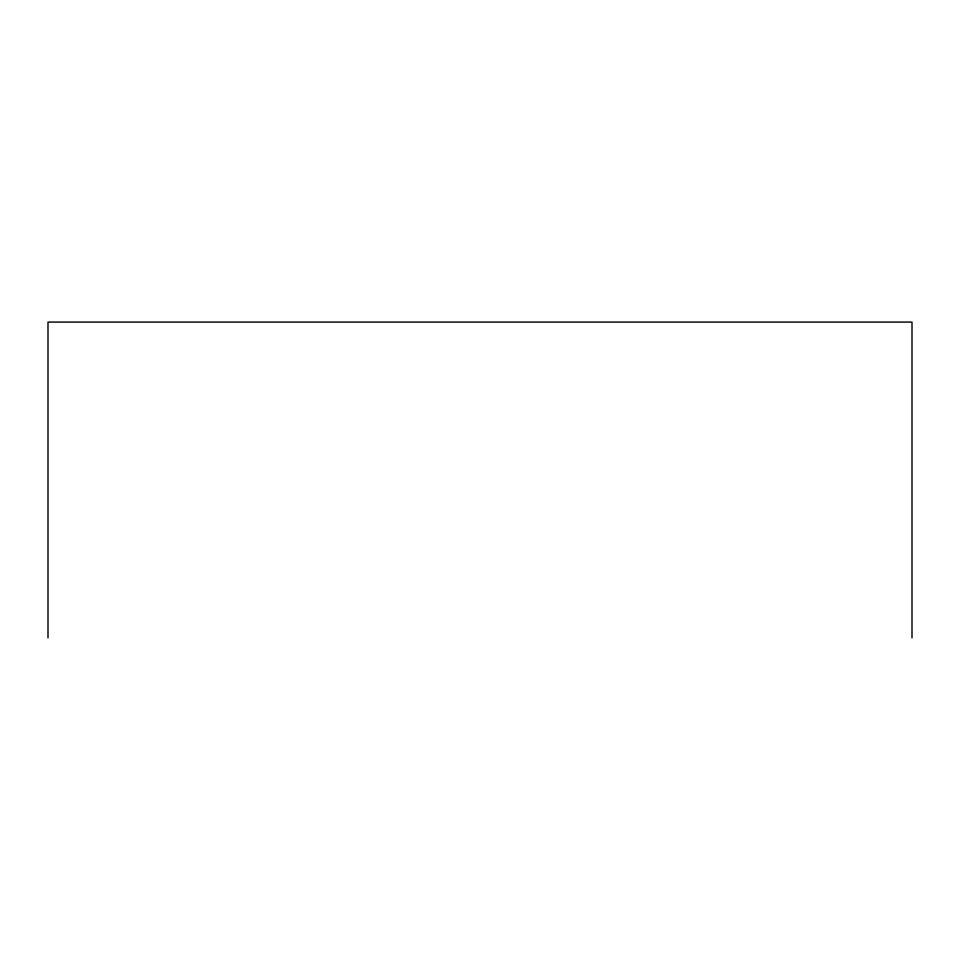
<?xml version="1.0" encoding="UTF-8"?>
<svg xmlns="http://www.w3.org/2000/svg" width="960" height="960" viewBox="0 0 960 960"><rect width="100%" height="100%" fill="white"/><g stroke="black" fill="none" stroke-linecap="round" stroke-linejoin="round"><path stroke-width="1.44" d="M912 637.908L912 322.092L48 322.092L48 637.908"/></g></svg>
